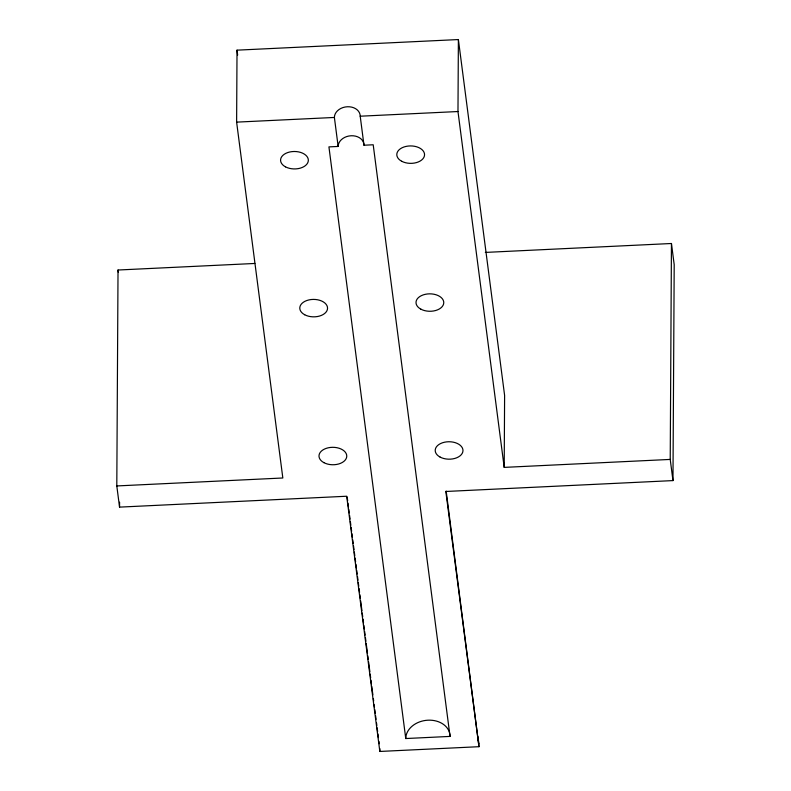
<?xml version="1.0" encoding="UTF-8"?>
<svg xmlns="http://www.w3.org/2000/svg" width="791" height="791" viewBox="0 0 791 791"><rect width="100%" height="100%" fill="white"/><g stroke="black" fill="none" stroke-linecap="round" stroke-linejoin="round"><path stroke-width="1.19" d="M446.173 491.102L478.98 746.694L379.838 751.45L346.695 496.234L119.55 507.12L116.801 485.941L118.027 270.018L254.84 263.462M119.55 507.12L119.579 502.186M116.801 485.941L282.832 477.991L236.618 122.13L237.023 50.159L458.385 39.55L504.609 395.401L504.203 467.382L670.224 459.423L672.973 480.592L445.837 491.478L478.98 746.694M379.838 751.45L379.858 748.632M504.203 467.382L457.979 111.531L458.385 39.55M670.224 459.423L671.45 243.499L485.328 252.418M672.973 480.592L674.199 264.669L671.45 243.499M236.618 122.13L334.385 117.454A12.953 10.036 -7.4 0 1 347.358 106.755A12.953 10.036 -7.4 0 1 360.212 116.208L457.979 111.531M338.153 146.454L328.927 146.889L405.763 738.537L450.039 736.411L373.204 144.773L363.979 145.218A12.953 10.036 -7.4 0 0 351.125 135.755A12.953 10.036 -7.4 0 0 338.153 146.454L334.385 117.454M477.813 736.648L479 743.876M360.212 116.208L363.979 145.218M347.19 497.074L347.664 500.743M347.981 503.185L348.455 506.843M348.772 509.285L349.246 512.954M349.563 515.396L350.037 519.054M350.354 521.496L350.828 525.165M351.155 527.607L351.629 531.265M351.946 533.707L352.42 537.376M352.737 539.818L353.211 543.476M353.528 545.919L354.002 549.587M354.319 552.029L354.793 555.687M355.119 558.13L355.594 561.798M355.91 564.24L356.385 567.898M356.701 570.341L357.176 574.009M357.492 576.451L357.967 580.119M358.283 582.562L358.758 586.22M359.084 588.662L359.559 592.33M359.875 594.773L360.35 598.431M360.666 600.873L361.932 610.642M362.248 613.084L362.723 616.753M363.049 619.195L363.524 622.853M363.84 625.295L364.315 628.964M364.631 631.406L365.106 635.064M365.422 637.506L365.897 641.175M366.213 643.617L367.489 653.386M367.805 655.828L368.28 659.486M368.596 661.929L369.862 671.697M370.178 674.14L370.663 677.808M370.979 680.25L371.454 683.908M371.77 686.351L372.877 694.903M373.352 698.562L373.668 701.004M374.143 704.672L374.459 707.114M374.786 709.557L375.26 713.215M375.577 715.657L376.051 719.326M376.526 722.984L376.842 725.426M377.159 727.868L377.633 731.537M377.95 733.979L378.424 737.637M378.909 741.305L379.225 743.748M237.023 50.159L237.656 55.054M118.027 270.018L118.334 272.371M405.763 738.537A22.207 17.214 -7.4 0 1 428 720.196A22.207 17.214 -7.4 0 1 450.039 736.411M420.911 309.182A13.882 8.721 0.3 0 0 443.543 304.169A13.882 8.721 0.3 0 0 425.222 294.331A13.882 8.721 0.3 0 0 420.911 309.182M401.699 161.265A13.882 8.721 0.3 0 0 424.332 156.262A13.882 8.721 0.3 0 0 406.01 146.414A13.882 8.721 0.3 0 0 401.699 161.265M440.112 457.089A13.882 8.721 0.3 0 0 462.755 452.076A13.882 8.721 0.3 0 0 444.423 442.238A13.882 8.721 0.3 0 0 440.112 457.089M323.895 462.656A13.882 8.721 0.3 0 0 346.537 457.653A13.882 8.721 0.3 0 0 328.206 447.805A13.882 8.721 0.3 0 0 323.895 462.656M285.482 166.842A13.882 8.721 0.3 0 0 308.114 161.829A13.882 8.721 0.3 0 0 289.793 151.981A13.882 8.721 0.3 0 0 285.482 166.842M304.683 314.749A13.882 8.721 0.3 0 0 327.326 309.736A13.882 8.721 0.3 0 0 309.004 299.898A13.882 8.721 0.3 0 0 304.683 314.749"/></g></svg>
